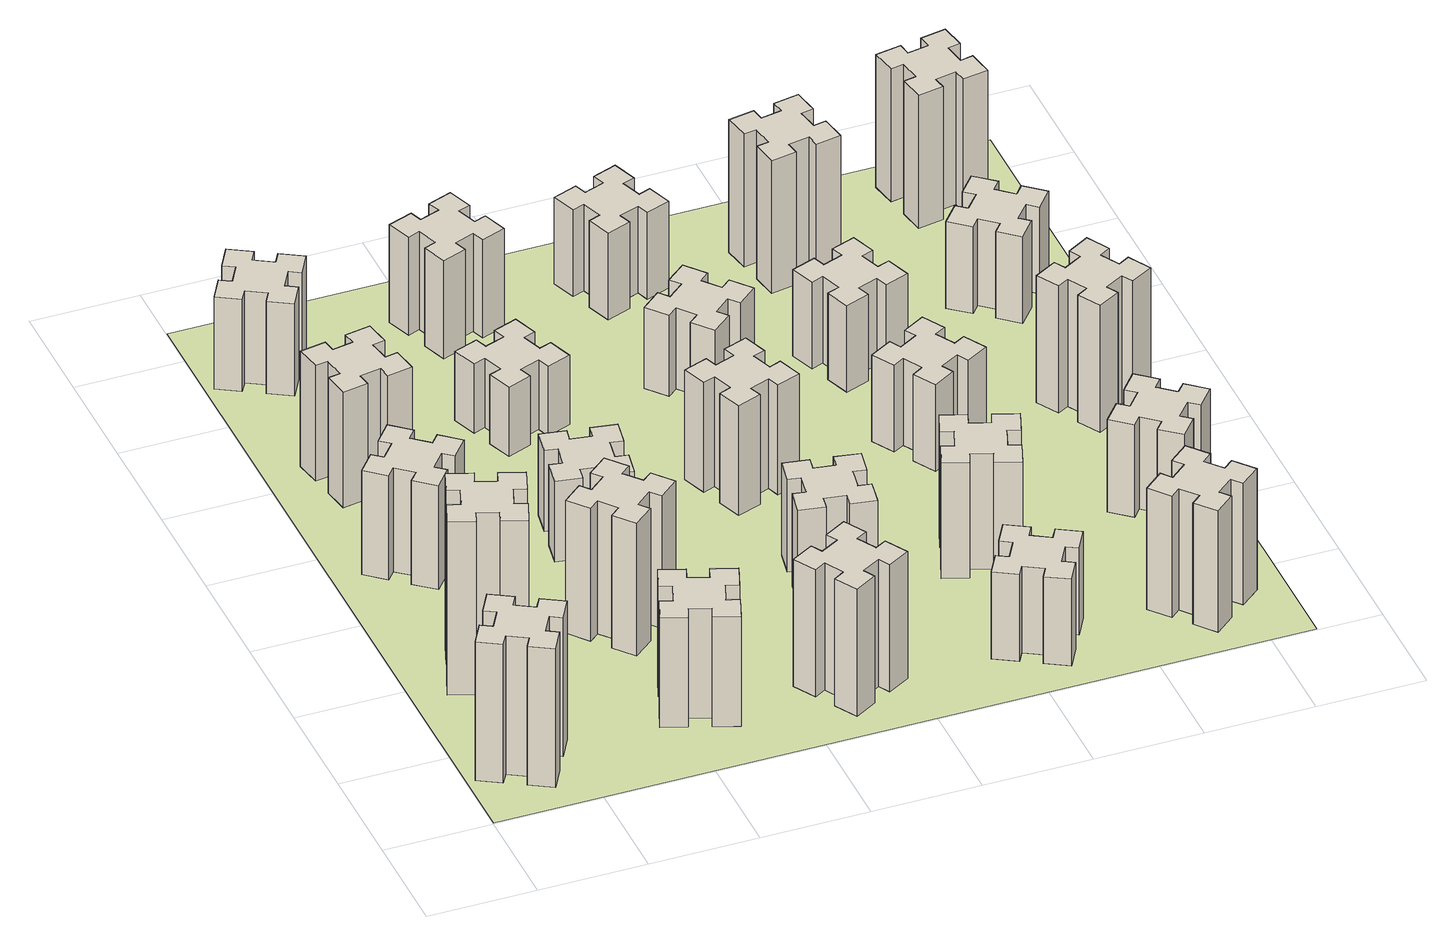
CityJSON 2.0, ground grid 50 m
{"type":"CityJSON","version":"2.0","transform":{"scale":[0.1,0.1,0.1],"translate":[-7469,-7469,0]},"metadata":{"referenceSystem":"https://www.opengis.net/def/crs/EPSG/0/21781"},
"CityObjects":{
"building1":{"type":"Building","attributes":{"class":"1000","function":"1000","usage":"1000","yearOfConstruction":2016,"roofType":"1000","measuredHeight":72,"storeysAboveGround":30,"storeysBelowGround":0},"geometry":[{"type":"Solid","lod":"1","boundaries":[[[[0,1,2,3,4,5,6,7,8,9,10,11,12,13,14,15,16,17,18,19]],[[17,16,20,21]],[[16,15,22,20]],[[15,14,23,22]],[[14,13,24,23]],[[13,12,25,24]],[[12,11,26,25]],[[11,10,27,26]],[[10,9,28,27]],[[9,8,29,28]],[[8,7,30,29]],[[7,6,31,30]],[[6,5,32,31]],[[5,4,33,32]],[[4,3,34,33]],[[3,2,35,34]],[[2,1,36,35]],[[1,0,37,36]],[[0,19,38,37]],[[19,18,39,38]],[[18,17,21,39]],[[24,25,26,27,28,29,30,31,32,33,34,35,36,37,38,39,21,20,22,23]]]]}]},
"building2":{"type":"Building","attributes":{"class":"1000","function":"1000","usage":"1000","yearOfConstruction":2016,"roofType":"1000","measuredHeight":90,"storeysAboveGround":30,"storeysBelowGround":0},"geometry":[{"type":"Solid","lod":"1","boundaries":[[[[40,41,42,43,44,45,46,47,48,49,50,51,52,53,54,55,56,57,58,59]],[[57,56,60,61]],[[56,55,62,60]],[[55,54,63,62]],[[54,53,64,63]],[[53,52,65,64]],[[52,51,66,65]],[[51,50,67,66]],[[50,49,68,67]],[[49,48,69,68]],[[48,47,70,69]],[[47,46,71,70]],[[46,45,72,71]],[[45,44,73,72]],[[44,43,74,73]],[[43,42,75,74]],[[42,41,76,75]],[[41,40,77,76]],[[40,59,78,77]],[[59,58,79,78]],[[58,57,61,79]],[[64,65,66,67,68,69,70,71,72,73,74,75,76,77,78,79,61,60,62,63]]]]}]},
"building3":{"type":"Building","attributes":{"class":"1000","function":"1000","usage":"1000","yearOfConstruction":2016,"roofType":"1000","measuredHeight":54,"storeysAboveGround":30,"storeysBelowGround":0},"geometry":[{"type":"Solid","lod":"1","boundaries":[[[[80,81,82,83,84,85,86,87,88,89,90,91,92,93,94,95,96,97,98,99]],[[97,96,100,101]],[[96,95,102,100]],[[95,94,103,102]],[[94,93,104,103]],[[93,92,105,104]],[[92,91,106,105]],[[91,90,107,106]],[[90,89,108,107]],[[89,88,109,108]],[[88,87,110,109]],[[87,86,111,110]],[[86,85,112,111]],[[85,84,113,112]],[[84,83,114,113]],[[83,82,115,114]],[[82,81,116,115]],[[81,80,117,116]],[[80,99,118,117]],[[99,98,119,118]],[[98,97,101,119]],[[104,105,106,107,108,109,110,111,112,113,114,115,116,117,118,119,101,100,102,103]]]]}]},
"building4":{"type":"Building","attributes":{"class":"1000","function":"1000","usage":"1000","yearOfConstruction":2016,"roofType":"1000","measuredHeight":60,"storeysAboveGround":30,"storeysBelowGround":0},"geometry":[{"type":"Solid","lod":"1","boundaries":[[[[120,121,122,123,124,125,126,127,128,129,130,131,132,133,134,135,136,137,138,139]],[[137,136,140,141]],[[136,135,142,140]],[[135,134,143,142]],[[134,133,144,143]],[[133,132,145,144]],[[132,131,146,145]],[[131,130,147,146]],[[130,129,148,147]],[[129,128,149,148]],[[128,127,150,149]],[[127,126,151,150]],[[126,125,152,151]],[[125,124,153,152]],[[124,123,154,153]],[[123,122,155,154]],[[122,121,156,155]],[[121,120,157,156]],[[120,139,158,157]],[[139,138,159,158]],[[138,137,141,159]],[[144,145,146,147,148,149,150,151,152,153,154,155,156,157,158,159,141,140,142,143]]]]}]},
"building5":{"type":"Building","attributes":{"class":"1000","function":"1000","usage":"1000","yearOfConstruction":2016,"roofType":"1000","measuredHeight":57,"storeysAboveGround":30,"storeysBelowGround":0},"geometry":[{"type":"Solid","lod":"1","boundaries":[[[[160,161,162,163,164,165,166,167,168,169,170,171,172,173,174,175,176,177,178,179]],[[177,176,180,181]],[[176,175,182,180]],[[175,174,183,182]],[[174,173,184,183]],[[173,172,185,184]],[[172,171,186,185]],[[171,170,187,186]],[[170,169,188,187]],[[169,168,189,188]],[[168,167,190,189]],[[167,166,191,190]],[[166,165,192,191]],[[165,164,193,192]],[[164,163,194,193]],[[163,162,195,194]],[[162,161,196,195]],[[161,160,197,196]],[[160,179,198,197]],[[179,178,199,198]],[[178,177,181,199]],[[184,185,186,187,188,189,190,191,192,193,194,195,196,197,198,199,181,180,182,183]]]]}]},
"building6":{"type":"Building","attributes":{"class":"1000","function":"1000","usage":"1000","yearOfConstruction":2016,"roofType":"1000","measuredHeight":48,"storeysAboveGround":30,"storeysBelowGround":0},"geometry":[{"type":"Solid","lod":"1","boundaries":[[[[200,201,202,203,204,205,206,207,208,209,210,211,212,213,214,215,216,217,218,219]],[[217,216,220,221]],[[216,215,222,220]],[[215,214,223,222]],[[214,213,224,223]],[[213,212,225,224]],[[212,211,226,225]],[[211,210,227,226]],[[210,209,228,227]],[[209,208,229,228]],[[208,207,230,229]],[[207,206,231,230]],[[206,205,232,231]],[[205,204,233,232]],[[204,203,234,233]],[[203,202,235,234]],[[202,201,236,235]],[[201,200,237,236]],[[200,219,238,237]],[[219,218,239,238]],[[218,217,221,239]],[[224,225,226,227,228,229,230,231,232,233,234,235,236,237,238,239,221,220,222,223]]]]}]},
"building7":{"type":"Building","attributes":{"class":"1000","function":"1000","usage":"1000","yearOfConstruction":2016,"roofType":"1000","measuredHeight":69,"storeysAboveGround":30,"storeysBelowGround":0},"geometry":[{"type":"Solid","lod":"1","boundaries":[[[[240,241,242,243,244,245,246,247,248,249,250,251,252,253,254,255,256,257,258,259]],[[257,256,260,261]],[[256,255,262,260]],[[255,254,263,262]],[[254,253,264,263]],[[253,252,265,264]],[[252,251,266,265]],[[251,250,267,266]],[[250,249,268,267]],[[249,248,269,268]],[[248,247,270,269]],[[247,246,271,270]],[[246,245,272,271]],[[245,244,273,272]],[[244,243,274,273]],[[243,242,275,274]],[[242,241,276,275]],[[241,240,277,276]],[[240,259,278,277]],[[259,258,279,278]],[[258,257,261,279]],[[264,265,266,267,268,269,270,271,272,273,274,275,276,277,278,279,261,260,262,263]]]]}]},
"building8":{"type":"Building","attributes":{"class":"1000","function":"1000","usage":"1000","yearOfConstruction":2016,"roofType":"1000","measuredHeight":42,"storeysAboveGround":30,"storeysBelowGround":0},"geometry":[{"type":"Solid","lod":"1","boundaries":[[[[280,281,282,283,284,285,286,287,288,289,290,291,292,293,294,295,296,297,298,299]],[[297,296,300,301]],[[296,295,302,300]],[[295,294,303,302]],[[294,293,304,303]],[[293,292,305,304]],[[292,291,306,305]],[[291,290,307,306]],[[290,289,308,307]],[[289,288,309,308]],[[288,287,310,309]],[[287,286,311,310]],[[286,285,312,311]],[[285,284,313,312]],[[284,283,314,313]],[[283,282,315,314]],[[282,281,316,315]],[[281,280,317,316]],[[280,299,318,317]],[[299,298,319,318]],[[298,297,301,319]],[[304,305,306,307,308,309,310,311,312,313,314,315,316,317,318,319,301,300,302,303]]]]}]},
"building9":{"type":"Building","attributes":{"class":"1000","function":"1000","usage":"1000","yearOfConstruction":2016,"roofType":"1000","measuredHeight":66,"storeysAboveGround":30,"storeysBelowGround":0},"geometry":[{"type":"Solid","lod":"1","boundaries":[[[[320,321,322,323,324,325,326,327,328,329,330,331,332,333,334,335,336,337,338,339]],[[337,336,340,341]],[[336,335,342,340]],[[335,334,343,342]],[[334,333,344,343]],[[333,332,345,344]],[[332,331,346,345]],[[331,330,347,346]],[[330,329,348,347]],[[329,328,349,348]],[[328,327,350,349]],[[327,326,351,350]],[[326,325,352,351]],[[325,324,353,352]],[[324,323,354,353]],[[323,322,355,354]],[[322,321,356,355]],[[321,320,357,356]],[[320,339,358,357]],[[339,338,359,358]],[[338,337,341,359]],[[344,345,346,347,348,349,350,351,352,353,354,355,356,357,358,359,341,340,342,343]]]]}]},
"building10":{"type":"Building","attributes":{"class":"1000","function":"1000","usage":"1000","yearOfConstruction":2016,"roofType":"1000","measuredHeight":36,"storeysAboveGround":30,"storeysBelowGround":0},"geometry":[{"type":"Solid","lod":"1","boundaries":[[[[360,361,362,363,364,365,366,367,368,369,370,371,372,373,374,375,376,377,378,379]],[[377,376,380,381]],[[376,375,382,380]],[[375,374,383,382]],[[374,373,384,383]],[[373,372,385,384]],[[372,371,386,385]],[[371,370,387,386]],[[370,369,388,387]],[[369,368,389,388]],[[368,367,390,389]],[[367,366,391,390]],[[366,365,392,391]],[[365,364,393,392]],[[364,363,394,393]],[[363,362,395,394]],[[362,361,396,395]],[[361,360,397,396]],[[360,379,398,397]],[[379,378,399,398]],[[378,377,381,399]],[[384,385,386,387,388,389,390,391,392,393,394,395,396,397,398,399,381,380,382,383]]]]}]},
"building11":{"type":"Building","attributes":{"class":"1000","function":"1000","usage":"1000","yearOfConstruction":2016,"roofType":"1000","measuredHeight":51,"storeysAboveGround":30,"storeysBelowGround":0},"geometry":[{"type":"Solid","lod":"1","boundaries":[[[[400,401,402,403,404,405,406,407,408,409,410,411,412,413,414,415,416,417,418,419]],[[417,416,420,421]],[[416,415,422,420]],[[415,414,423,422]],[[414,413,424,423]],[[413,412,425,424]],[[412,411,426,425]],[[411,410,427,426]],[[410,409,428,427]],[[409,408,429,428]],[[408,407,430,429]],[[407,406,431,430]],[[406,405,432,431]],[[405,404,433,432]],[[404,403,434,433]],[[403,402,435,434]],[[402,401,436,435]],[[401,400,437,436]],[[400,419,438,437]],[[419,418,439,438]],[[418,417,421,439]],[[424,425,426,427,428,429,430,431,432,433,434,435,436,437,438,439,421,420,422,423]]]]}]},
"building12":{"type":"Building","attributes":{"class":"1000","function":"1000","usage":"1000","yearOfConstruction":2016,"roofType":"1000","measuredHeight":48,"storeysAboveGround":30,"storeysBelowGround":0},"geometry":[{"type":"Solid","lod":"1","boundaries":[[[[440,441,442,443,444,445,446,447,448,449,450,451,452,453,454,455,456,457,458,459]],[[457,456,460,461]],[[456,455,462,460]],[[455,454,463,462]],[[454,453,464,463]],[[453,452,465,464]],[[452,451,466,465]],[[451,450,467,466]],[[450,449,468,467]],[[449,448,469,468]],[[448,447,470,469]],[[447,446,471,470]],[[446,445,472,471]],[[445,444,473,472]],[[444,443,474,473]],[[443,442,475,474]],[[442,441,476,475]],[[441,440,477,476]],[[440,459,478,477]],[[459,458,479,478]],[[458,457,461,479]],[[464,465,466,467,468,469,470,471,472,473,474,475,476,477,478,479,461,460,462,463]]]]}]},
"building13":{"type":"Building","attributes":{"class":"1000","function":"1000","usage":"1000","yearOfConstruction":2016,"roofType":"1000","measuredHeight":57,"storeysAboveGround":30,"storeysBelowGround":0},"geometry":[{"type":"Solid","lod":"1","boundaries":[[[[480,481,482,483,484,485,486,487,488,489,490,491,492,493,494,495,496,497,498,499]],[[497,496,500,501]],[[496,495,502,500]],[[495,494,503,502]],[[494,493,504,503]],[[493,492,505,504]],[[492,491,506,505]],[[491,490,507,506]],[[490,489,508,507]],[[489,488,509,508]],[[488,487,510,509]],[[487,486,511,510]],[[486,485,512,511]],[[485,484,513,512]],[[484,483,514,513]],[[483,482,515,514]],[[482,481,516,515]],[[481,480,517,516]],[[480,499,518,517]],[[499,498,519,518]],[[498,497,501,519]],[[504,505,506,507,508,509,510,511,512,513,514,515,516,517,518,519,501,500,502,503]]]]}]},
"building14":{"type":"Building","attributes":{"class":"1000","function":"1000","usage":"1000","yearOfConstruction":2016,"roofType":"1000","measuredHeight":45,"storeysAboveGround":30,"storeysBelowGround":0},"geometry":[{"type":"Solid","lod":"1","boundaries":[[[[520,521,522,523,524,525,526,527,528,529,530,531,532,533,534,535,536,537,538,539]],[[537,536,540,541]],[[536,535,542,540]],[[535,534,543,542]],[[534,533,544,543]],[[533,532,545,544]],[[532,531,546,545]],[[531,530,547,546]],[[530,529,548,547]],[[529,528,549,548]],[[528,527,550,549]],[[527,526,551,550]],[[526,525,552,551]],[[525,524,553,552]],[[524,523,554,553]],[[523,522,555,554]],[[522,521,556,555]],[[521,520,557,556]],[[520,539,558,557]],[[539,538,559,558]],[[538,537,541,559]],[[544,545,546,547,548,549,550,551,552,553,554,555,556,557,558,559,541,540,542,543]]]]}]},
"building15":{"type":"Building","attributes":{"class":"1000","function":"1000","usage":"1000","yearOfConstruction":2016,"roofType":"1000","measuredHeight":42,"storeysAboveGround":30,"storeysBelowGround":0},"geometry":[{"type":"Solid","lod":"1","boundaries":[[[[560,561,562,563,564,565,566,567,568,569,570,571,572,573,574,575,576,577,578,579]],[[577,576,580,581]],[[576,575,582,580]],[[575,574,583,582]],[[574,573,584,583]],[[573,572,585,584]],[[572,571,586,585]],[[571,570,587,586]],[[570,569,588,587]],[[569,568,589,588]],[[568,567,590,589]],[[567,566,591,590]],[[566,565,592,591]],[[565,564,593,592]],[[564,563,594,593]],[[563,562,595,594]],[[562,561,596,595]],[[561,560,597,596]],[[560,579,598,597]],[[579,578,599,598]],[[578,577,581,599]],[[584,585,586,587,588,589,590,591,592,593,594,595,596,597,598,599,581,580,582,583]]]]}]},
"building16":{"type":"Building","attributes":{"class":"1000","function":"1000","usage":"1000","yearOfConstruction":2016,"roofType":"1000","measuredHeight":45,"storeysAboveGround":30,"storeysBelowGround":0},"geometry":[{"type":"Solid","lod":"1","boundaries":[[[[600,601,602,603,604,605,606,607,608,609,610,611,612,613,614,615,616,617,618,619]],[[617,616,620,621]],[[616,615,622,620]],[[615,614,623,622]],[[614,613,624,623]],[[613,612,625,624]],[[612,611,626,625]],[[611,610,627,626]],[[610,609,628,627]],[[609,608,629,628]],[[608,607,630,629]],[[607,606,631,630]],[[606,605,632,631]],[[605,604,633,632]],[[604,603,634,633]],[[603,602,635,634]],[[602,601,636,635]],[[601,600,637,636]],[[600,619,638,637]],[[619,618,639,638]],[[618,617,621,639]],[[624,625,626,627,628,629,630,631,632,633,634,635,636,637,638,639,621,620,622,623]]]]}]},
"building17":{"type":"Building","attributes":{"class":"1000","function":"1000","usage":"1000","yearOfConstruction":2016,"roofType":"1000","measuredHeight":60,"storeysAboveGround":30,"storeysBelowGround":0},"geometry":[{"type":"Solid","lod":"1","boundaries":[[[[640,641,642,643,644,645,646,647,648,649,650,651,652,653,654,655,656,657,658,659]],[[657,656,660,661]],[[656,655,662,660]],[[655,654,663,662]],[[654,653,664,663]],[[653,652,665,664]],[[652,651,666,665]],[[651,650,667,666]],[[650,649,668,667]],[[649,648,669,668]],[[648,647,670,669]],[[647,646,671,670]],[[646,645,672,671]],[[645,644,673,672]],[[644,643,674,673]],[[643,642,675,674]],[[642,641,676,675]],[[641,640,677,676]],[[640,659,678,677]],[[659,658,679,678]],[[658,657,661,679]],[[664,665,666,667,668,669,670,671,672,673,674,675,676,677,678,679,661,660,662,663]]]]}]},
"building18":{"type":"Building","attributes":{"class":"1000","function":"1000","usage":"1000","yearOfConstruction":2016,"roofType":"1000","measuredHeight":45,"storeysAboveGround":30,"storeysBelowGround":0},"geometry":[{"type":"Solid","lod":"1","boundaries":[[[[680,681,682,683,684,685,686,687,688,689,690,691,692,693,694,695,696,697,698,699]],[[697,696,700,701]],[[696,695,702,700]],[[695,694,703,702]],[[694,693,704,703]],[[693,692,705,704]],[[692,691,706,705]],[[691,690,707,706]],[[690,689,708,707]],[[689,688,709,708]],[[688,687,710,709]],[[687,686,711,710]],[[686,685,712,711]],[[685,684,713,712]],[[684,683,714,713]],[[683,682,715,714]],[[682,681,716,715]],[[681,680,717,716]],[[680,699,718,717]],[[699,698,719,718]],[[698,697,701,719]],[[704,705,706,707,708,709,710,711,712,713,714,715,716,717,718,719,701,700,702,703]]]]}]},
"building19":{"type":"Building","attributes":{"class":"1000","function":"1000","usage":"1000","yearOfConstruction":2016,"roofType":"1000","measuredHeight":45,"storeysAboveGround":30,"storeysBelowGround":0},"geometry":[{"type":"Solid","lod":"1","boundaries":[[[[720,721,722,723,724,725,726,727,728,729,730,731,732,733,734,735,736,737,738,739]],[[737,736,740,741]],[[736,735,742,740]],[[735,734,743,742]],[[734,733,744,743]],[[733,732,745,744]],[[732,731,746,745]],[[731,730,747,746]],[[730,729,748,747]],[[729,728,749,748]],[[728,727,750,749]],[[727,726,751,750]],[[726,725,752,751]],[[725,724,753,752]],[[724,723,754,753]],[[723,722,755,754]],[[722,721,756,755]],[[721,720,757,756]],[[720,739,758,757]],[[739,738,759,758]],[[738,737,741,759]],[[744,745,746,747,748,749,750,751,752,753,754,755,756,757,758,759,741,740,742,743]]]]}]},
"building20":{"type":"Building","attributes":{"class":"1000","function":"1000","usage":"1000","yearOfConstruction":2016,"roofType":"1000","measuredHeight":63,"storeysAboveGround":30,"storeysBelowGround":0},"geometry":[{"type":"Solid","lod":"1","boundaries":[[[[760,761,762,763,764,765,766,767,768,769,770,771,772,773,774,775,776,777,778,779]],[[777,776,780,781]],[[776,775,782,780]],[[775,774,783,782]],[[774,773,784,783]],[[773,772,785,784]],[[772,771,786,785]],[[771,770,787,786]],[[770,769,788,787]],[[769,768,789,788]],[[768,767,790,789]],[[767,766,791,790]],[[766,765,792,791]],[[765,764,793,792]],[[764,763,794,793]],[[763,762,795,794]],[[762,761,796,795]],[[761,760,797,796]],[[760,779,798,797]],[[779,778,799,798]],[[778,777,781,799]],[[784,785,786,787,788,789,790,791,792,793,794,795,796,797,798,799,781,780,782,783]]]]}]},
"building21":{"type":"Building","attributes":{"class":"1000","function":"1000","usage":"1000","yearOfConstruction":2016,"roofType":"1000","measuredHeight":69,"storeysAboveGround":30,"storeysBelowGround":0},"geometry":[{"type":"Solid","lod":"1","boundaries":[[[[800,801,802,803,804,805,806,807,808,809,810,811,812,813,814,815,816,817,818,819]],[[817,816,820,821]],[[816,815,822,820]],[[815,814,823,822]],[[814,813,824,823]],[[813,812,825,824]],[[812,811,826,825]],[[811,810,827,826]],[[810,809,828,827]],[[809,808,829,828]],[[808,807,830,829]],[[807,806,831,830]],[[806,805,832,831]],[[805,804,833,832]],[[804,803,834,833]],[[803,802,835,834]],[[802,801,836,835]],[[801,800,837,836]],[[800,819,838,837]],[[819,818,839,838]],[[818,817,821,839]],[[824,825,826,827,828,829,830,831,832,833,834,835,836,837,838,839,821,820,822,823]]]]}]},
"building22":{"type":"Building","attributes":{"class":"1000","function":"1000","usage":"1000","yearOfConstruction":2016,"roofType":"1000","measuredHeight":48,"storeysAboveGround":30,"storeysBelowGround":0},"geometry":[{"type":"Solid","lod":"1","boundaries":[[[[840,841,842,843,844,845,846,847,848,849,850,851,852,853,854,855,856,857,858,859]],[[857,856,860,861]],[[856,855,862,860]],[[855,854,863,862]],[[854,853,864,863]],[[853,852,865,864]],[[852,851,866,865]],[[851,850,867,866]],[[850,849,868,867]],[[849,848,869,868]],[[848,847,870,869]],[[847,846,871,870]],[[846,845,872,871]],[[845,844,873,872]],[[844,843,874,873]],[[843,842,875,874]],[[842,841,876,875]],[[841,840,877,876]],[[840,859,878,877]],[[859,858,879,878]],[[858,857,861,879]],[[864,865,866,867,868,869,870,871,872,873,874,875,876,877,878,879,861,860,862,863]]]]}]},
"building23":{"type":"Building","attributes":{"class":"1000","function":"1000","usage":"1000","yearOfConstruction":2016,"roofType":"1000","measuredHeight":66,"storeysAboveGround":30,"storeysBelowGround":0},"geometry":[{"type":"Solid","lod":"1","boundaries":[[[[880,881,882,883,884,885,886,887,888,889,890,891,892,893,894,895,896,897,898,899]],[[897,896,900,901]],[[896,895,902,900]],[[895,894,903,902]],[[894,893,904,903]],[[893,892,905,904]],[[892,891,906,905]],[[891,890,907,906]],[[890,889,908,907]],[[889,888,909,908]],[[888,887,910,909]],[[887,886,911,910]],[[886,885,912,911]],[[885,884,913,912]],[[884,883,914,913]],[[883,882,915,914]],[[882,881,916,915]],[[881,880,917,916]],[[880,899,918,917]],[[899,898,919,918]],[[898,897,901,919]],[[904,905,906,907,908,909,910,911,912,913,914,915,916,917,918,919,901,900,902,903]]]]}]},
"building24":{"type":"Building","attributes":{"class":"1000","function":"1000","usage":"1000","yearOfConstruction":2016,"roofType":"1000","measuredHeight":45,"storeysAboveGround":30,"storeysBelowGround":0},"geometry":[{"type":"Solid","lod":"1","boundaries":[[[[920,921,922,923,924,925,926,927,928,929,930,931,932,933,934,935,936,937,938,939]],[[937,936,940,941]],[[936,935,942,940]],[[935,934,943,942]],[[934,933,944,943]],[[933,932,945,944]],[[932,931,946,945]],[[931,930,947,946]],[[930,929,948,947]],[[929,928,949,948]],[[928,927,950,949]],[[927,926,951,950]],[[926,925,952,951]],[[925,924,953,952]],[[924,923,954,953]],[[923,922,955,954]],[[922,921,956,955]],[[921,920,957,956]],[[920,939,958,957]],[[939,938,959,958]],[[938,937,941,959]],[[944,945,946,947,948,949,950,951,952,953,954,955,956,957,958,959,941,940,942,943]]]]}]},
"building25":{"type":"Building","attributes":{"class":"1000","function":"1000","usage":"1000","yearOfConstruction":2016,"roofType":"1000","measuredHeight":69,"storeysAboveGround":30,"storeysBelowGround":0},"geometry":[{"type":"Solid","lod":"1","boundaries":[[[[960,961,962,963,964,965,966,967,968,969,970,971,972,973,974,975,976,977,978,979]],[[977,976,980,981]],[[976,975,982,980]],[[975,974,983,982]],[[974,973,984,983]],[[973,972,985,984]],[[972,971,986,985]],[[971,970,987,986]],[[970,969,988,987]],[[969,968,989,988]],[[968,967,990,989]],[[967,966,991,990]],[[966,965,992,991]],[[965,964,993,992]],[[964,963,994,993]],[[963,962,995,994]],[[962,961,996,995]],[[961,960,997,996]],[[960,979,998,997]],[[979,978,999,998]],[[978,977,981,999]],[[984,985,986,987,988,989,990,991,992,993,994,995,996,997,998,999,981,980,982,983]]]]}]},
"landuse1":{"type":"LandUse","attributes":{"name":"plot1","function":"1010"},"geometry":[{"type":"MultiSurface","lod":"1","boundaries":[[[1000,1001,1002,1003]]]}]}
},
"vertices":[
[177,305,0],[264,255,0],[234,203,0],[338,143,0],[398,247,0],[346,277,0],[396,364,0],[448,334,0],[508,438,0],[404,498,0],[374,446,0],[287,496,0],[317,548,0],[213,608,0],[153,504,0],[205,474,0],[155,387,0],[103,417,0],[43,313,0],[147,253,0],[155,387,720],[103,417,720],[205,474,720],[153,504,720],[213,608,720],[317,548,720],[287,496,720],[374,446,720],[404,498,720],[508,438,720],[448,334,720],[396,364,720],[346,277,720],[398,247,720],[338,143,720],[234,203,720],[264,255,720],[177,305,720],[147,253,720],[43,313,720],
[460,1102,0],[366,1136,0],[387,1192,0],[274,1233,0],[233,1120,0],[289,1100,0],[255,1006,0],[199,1027,0],[157,914,0],[270,873,0],[291,929,0],[385,895,0],[364,839,0],[477,797,0],[518,910,0],[462,931,0],[496,1025,0],[552,1004,0],[593,1117,0],[480,1158,0],[496,1025,900],[552,1004,900],[462,931,900],[518,910,900],[477,797,900],[364,839,900],[385,895,900],[291,929,900],[270,873,900],[157,914,900],[199,1027,900],[255,1006,900],[289,1100,900],[233,1120,900],[274,1233,900],[387,1192,900],[366,1136,900],[460,1102,900],[480,1158,900],[593,1117,900],
[484,1907,0],[408,1972,0],[446,2018,0],[354,2095,0],[277,2003,0],[323,1964,0],[259,1888,0],[213,1926,0],[136,1834,0],[228,1757,0],[266,1803,0],[343,1739,0],[304,1693,0],[396,1616,0],[473,1708,0],[427,1746,0],[492,1823,0],[538,1784,0],[615,1876,0],[523,1953,0],[492,1823,540],[538,1784,540],[427,1746,540],[473,1708,540],[396,1616,540],[304,1693,540],[343,1739,540],[266,1803,540],[228,1757,540],[136,1834,540],[213,1926,540],[259,1888,540],[323,1964,540],[277,2003,540],[354,2095,540],[446,2018,540],[408,1972,540],[484,1907,540],[523,1953,540],[615,1876,540],
[258,2525,0],[276,2427,0],[217,2417,0],[237,2298,0],[356,2319,0],[345,2378,0],[444,2396,0],[454,2337,0],[572,2357,0],[551,2476,0],[492,2465,0],[475,2564,0],[534,2574,0],[513,2692,0],[395,2671,0],[405,2612,0],[307,2595,0],[297,2654,0],[178,2633,0],[199,2515,0],[307,2595,600],[297,2654,600],[405,2612,600],[395,2671,600],[513,2692,600],[534,2574,600],[475,2564,600],[492,2465,600],[551,2476,600],[572,2357,600],[454,2337,600],[444,2396,600],[345,2378,600],[356,2319,600],[237,2298,600],[217,2417,600],[276,2427,600],[258,2525,600],[199,2515,600],[178,2633,600],
[1202,391,0],[1236,485,0],[1292,464,0],[1333,577,0],[1220,618,0],[1200,562,0],[1106,596,0],[1127,652,0],[1014,693,0],[973,580,0],[1029,560,0],[995,466,0],[939,487,0],[897,374,0],[1010,333,0],[1031,389,0],[1125,355,0],[1104,299,0],[1217,257,0],[1258,370,0],[1125,355,570],[1104,299,570],[1031,389,570],[1010,333,570],[897,374,570],[939,487,570],[995,466,570],[1029,560,570],[973,580,570],[1014,693,570],[1127,652,570],[1106,596,570],[1200,562,570],[1220,618,570],[1333,577,570],[1292,464,570],[1236,485,570],[1202,391,570],[1258,370,570],[1217,257,570],
[177,3265,0],[264,3215,0],[234,3163,0],[338,3103,0],[398,3207,0],[346,3237,0],[396,3324,0],[448,3294,0],[508,3398,0],[404,3458,0],[374,3406,0],[287,3456,0],[317,3508,0],[213,3568,0],[153,3464,0],[205,3434,0],[155,3347,0],[103,3377,0],[43,3273,0],[147,3213,0],[155,3347,480],[103,3377,480],[205,3434,480],[153,3464,480],[213,3568,480],[317,3508,480],[287,3456,480],[374,3406,480],[404,3458,480],[508,3398,480],[448,3294,480],[396,3324,480],[346,3237,480],[398,3207,480],[338,3103,480],[234,3163,480],[264,3215,480],[177,3265,480],[147,3213,480],[43,3273,480],
[1048,999,0],[1124,1063,0],[1163,1017,0],[1255,1094,0],[1178,1186,0],[1132,1148,0],[1067,1224,0],[1113,1263,0],[1036,1355,0],[944,1278,0],[983,1232,0],[906,1167,0],[868,1213,0],[776,1136,0],[853,1044,0],[899,1083,0],[963,1006,0],[917,968,0],[994,876,0],[1086,953,0],[963,1006,690],[917,968,690],[899,1083,690],[853,1044,690],[776,1136,690],[868,1213,690],[906,1167,690],[983,1232,690],[944,1278,690],[1036,1355,690],[1113,1263,690],[1067,1224,690],[1132,1148,690],[1178,1186,690],[1255,1094,690],[1163,1017,690],[1124,1063,690],[1048,999,690],[1086,953,690],[994,876,690],
[1047,1656,0],[1145,1638,0],[1135,1579,0],[1253,1558,0],[1274,1677,0],[1215,1687,0],[1232,1785,0],[1291,1775,0],[1312,1893,0],[1194,1914,0],[1184,1855,0],[1085,1872,0],[1096,1931,0],[977,1952,0],[957,1834,0],[1016,1824,0],[998,1725,0],[939,1736,0],[918,1617,0],[1037,1597,0],[998,1725,420],[939,1736,420],[1016,1824,420],[957,1834,420],[977,1952,420],[1096,1931,420],[1085,1872,420],[1184,1855,420],[1194,1914,420],[1312,1893,420],[1291,1775,420],[1232,1785,420],[1215,1687,420],[1274,1677,420],[1253,1558,420],[1135,1579,420],[1145,1638,420],[1047,1656,420],[1037,1597,420],[918,1617,420],
[1635,364,0],[1685,277,0],[1633,247,0],[1693,143,0],[1797,203,0],[1767,255,0],[1854,305,0],[1884,253,0],[1988,313,0],[1928,417,0],[1876,387,0],[1826,474,0],[1878,504,0],[1818,608,0],[1714,548,0],[1744,496,0],[1657,446,0],[1627,498,0],[1523,438,0],[1583,334,0],[1657,446,660],[1627,498,660],[1744,496,660],[1714,548,660],[1818,608,660],[1878,504,660],[1826,474,660],[1876,387,660],[1928,417,660],[1988,313,660],[1884,253,660],[1854,305,660],[1767,255,660],[1797,203,660],[1693,143,660],[1633,247,660],[1685,277,660],[1635,364,660],[1583,334,660],[1523,438,660],
[1125,2716,0],[1031,2682,0],[1010,2738,0],[897,2697,0],[939,2584,0],[995,2605,0],[1029,2511,0],[973,2490,0],[1014,2377,0],[1127,2419,0],[1106,2475,0],[1200,2509,0],[1220,2453,0],[1333,2494,0],[1292,2607,0],[1236,2586,0],[1202,2680,0],[1258,2700,0],[1217,2813,0],[1104,2772,0],[1202,2680,360],[1258,2700,360],[1236,2586,360],[1292,2607,360],[1333,2494,360],[1220,2453,360],[1200,2509,360],[1106,2475,360],[1127,2419,360],[1014,2377,360],[973,2490,360],[1029,2511,360],[995,2605,360],[939,2584,360],[897,2697,360],[1010,2738,360],[1031,2682,360],[1125,2716,360],[1104,2772,360],[1217,2813,360],
[1125,3456,0],[1031,3422,0],[1010,3478,0],[897,3437,0],[939,3324,0],[995,3345,0],[1029,3251,0],[973,3230,0],[1014,3117,0],[1127,3159,0],[1106,3215,0],[1200,3249,0],[1220,3193,0],[1333,3234,0],[1292,3347,0],[1236,3326,0],[1202,3420,0],[1258,3440,0],[1217,3553,0],[1104,3512,0],[1202,3420,510],[1258,3440,510],[1236,3326,510],[1292,3347,510],[1333,3234,510],[1220,3193,510],[1200,3249,510],[1106,3215,510],[1127,3159,510],[1014,3117,510],[973,3230,510],[1029,3251,510],[995,3345,510],[939,3324,510],[897,3437,510],[1010,3478,510],[1031,3422,510],[1125,3456,510],[1104,3512,510],[1217,3553,510],
[2055,1047,0],[2072,1145,0],[2131,1135,0],[2152,1253,0],[2034,1274,0],[2024,1215,0],[1925,1232,0],[1936,1291,0],[1817,1312,0],[1797,1194,0],[1856,1184,0],[1838,1085,0],[1779,1096,0],[1758,977,0],[1877,957,0],[1887,1016,0],[1985,998,0],[1975,939,0],[2093,918,0],[2114,1037,0],[1985,998,480],[1975,939,480],[1887,1016,480],[1877,957,480],[1758,977,480],[1779,1096,480],[1838,1085,480],[1856,1184,480],[1797,1194,480],[1817,1312,480],[1936,1291,480],[1925,1232,480],[2024,1215,480],[2034,1274,480],[2152,1253,480],[2131,1135,480],[2072,1145,480],[2055,1047,480],[2114,1037,480],[2093,918,480],
[1846,1735,0],[1940,1769,0],[1960,1713,0],[2073,1754,0],[2032,1867,0],[1976,1846,0],[1942,1940,0],[1998,1960,0],[1957,2073,0],[1844,2032,0],[1865,1976,0],[1771,1942,0],[1750,1998,0],[1637,1957,0],[1679,1844,0],[1735,1865,0],[1769,1771,0],[1713,1750,0],[1754,1637,0],[1867,1679,0],[1769,1771,570],[1713,1750,570],[1735,1865,570],[1679,1844,570],[1637,1957,570],[1750,1998,570],[1771,1942,570],[1865,1976,570],[1844,2032,570],[1957,2073,570],[1998,1960,570],[1942,1940,570],[1976,1846,570],[2032,1867,570],[2073,1754,570],[1960,1713,570],[1940,1769,570],[1846,1735,570],[1867,1679,570],[1754,1637,570],
[2497,305,0],[2584,255,0],[2554,203,0],[2658,143,0],[2718,247,0],[2666,277,0],[2716,364,0],[2768,334,0],[2828,438,0],[2724,498,0],[2694,446,0],[2607,496,0],[2637,548,0],[2533,608,0],[2473,504,0],[2525,474,0],[2475,387,0],[2423,417,0],[2363,313,0],[2467,253,0],[2475,387,450],[2423,417,450],[2525,474,450],[2473,504,450],[2533,608,450],[2637,548,450],[2607,496,450],[2694,446,450],[2724,498,450],[2828,438,450],[2768,334,450],[2716,364,450],[2666,277,450],[2718,247,450],[2658,143,450],[2554,203,450],[2584,255,450],[2497,305,450],[2467,253,450],[2363,313,450],
[1988,2479,0],[2064,2543,0],[2103,2497,0],[2195,2574,0],[2118,2666,0],[2072,2628,0],[2007,2704,0],[2053,2743,0],[1976,2835,0],[1884,2758,0],[1923,2712,0],[1846,2647,0],[1808,2693,0],[1716,2616,0],[1793,2524,0],[1839,2563,0],[1903,2486,0],[1857,2448,0],[1934,2356,0],[2026,2433,0],[1903,2486,420],[1857,2448,420],[1839,2563,420],[1793,2524,420],[1716,2616,420],[1808,2693,420],[1846,2647,420],[1923,2712,420],[1884,2758,420],[1976,2835,420],[2053,2743,420],[2007,2704,420],[2072,2628,420],[2118,2666,420],[2195,2574,420],[2103,2497,420],[2064,2543,420],[1988,2479,420],[2026,2433,420],[1934,2356,420],
[1865,3456,0],[1771,3422,0],[1750,3478,0],[1637,3437,0],[1679,3324,0],[1735,3345,0],[1769,3251,0],[1713,3230,0],[1754,3117,0],[1867,3159,0],[1846,3215,0],[1940,3249,0],[1960,3193,0],[2073,3234,0],[2032,3347,0],[1976,3326,0],[1942,3420,0],[1998,3440,0],[1957,3553,0],[1844,3512,0],[1942,3420,450],[1998,3440,450],[1976,3326,450],[2032,3347,450],[2073,3234,450],[1960,3193,450],[1940,3249,450],[1846,3215,450],[1867,3159,450],[1754,3117,450],[1713,3230,450],[1769,3251,450],[1735,3345,450],[1679,3324,450],[1637,3437,450],[1750,3478,450],[1771,3422,450],[1865,3456,450],[1844,3512,450],[1957,3553,450],
[2682,931,0],[2716,1025,0],[2772,1004,0],[2813,1117,0],[2700,1158,0],[2680,1102,0],[2586,1136,0],[2607,1192,0],[2494,1233,0],[2453,1120,0],[2509,1100,0],[2475,1006,0],[2419,1027,0],[2377,914,0],[2490,873,0],[2511,929,0],[2605,895,0],[2584,839,0],[2697,797,0],[2738,910,0],[2605,895,600],[2584,839,600],[2511,929,600],[2490,873,600],[2377,914,600],[2419,1027,600],[2475,1006,600],[2509,1100,600],[2453,1120,600],[2494,1233,600],[2607,1192,600],[2586,1136,600],[2680,1102,600],[2700,1158,600],[2813,1117,600],[2772,1004,600],[2716,1025,600],[2682,931,600],[2738,910,600],[2697,797,600],
[2575,1844,0],[2625,1757,0],[2573,1727,0],[2633,1623,0],[2737,1683,0],[2707,1735,0],[2794,1785,0],[2824,1733,0],[2928,1793,0],[2868,1897,0],[2816,1867,0],[2766,1954,0],[2818,1984,0],[2758,2088,0],[2654,2028,0],[2684,1976,0],[2597,1926,0],[2567,1978,0],[2463,1918,0],[2523,1814,0],[2597,1926,450],[2567,1978,450],[2684,1976,450],[2654,2028,450],[2758,2088,450],[2818,1984,450],[2766,1954,450],[2816,1867,450],[2868,1897,450],[2928,1793,450],[2824,1733,450],[2794,1785,450],[2707,1735,450],[2737,1683,450],[2633,1623,450],[2573,1727,450],[2625,1757,450],[2575,1844,450],[2523,1814,450],[2463,1918,450],
[2586,2375,0],[2680,2409,0],[2700,2353,0],[2813,2394,0],[2772,2507,0],[2716,2486,0],[2682,2580,0],[2738,2600,0],[2697,2713,0],[2584,2672,0],[2605,2616,0],[2511,2582,0],[2490,2638,0],[2377,2597,0],[2419,2484,0],[2475,2505,0],[2509,2411,0],[2453,2390,0],[2494,2277,0],[2607,2319,0],[2509,2411,450],[2453,2390,450],[2475,2505,450],[2419,2484,450],[2377,2597,450],[2490,2638,450],[2511,2582,450],[2605,2616,450],[2584,2672,450],[2697,2713,450],[2738,2600,450],[2682,2580,450],[2716,2486,450],[2772,2507,450],[2813,2394,450],[2700,2353,450],[2680,2409,450],[2586,2375,450],[2607,2319,450],[2494,2277,450],
[3368,259,0],[3444,323,0],[3483,277,0],[3575,354,0],[3498,446,0],[3452,408,0],[3387,484,0],[3433,523,0],[3356,615,0],[3264,538,0],[3303,492,0],[3226,427,0],[3188,473,0],[3096,396,0],[3173,304,0],[3219,343,0],[3283,266,0],[3237,228,0],[3314,136,0],[3406,213,0],[3283,266,630],[3237,228,630],[3219,343,630],[3173,304,630],[3096,396,630],[3188,473,630],[3226,427,630],[3303,492,630],[3264,538,630],[3356,615,630],[3433,523,630],[3387,484,630],[3452,408,630],[3498,446,630],[3575,354,630],[3483,277,630],[3444,323,630],[3368,259,630],[3406,213,630],[3314,136,630],
[2565,3118,0],[2664,3136,0],[2674,3077,0],[2792,3097,0],[2771,3216,0],[2712,3205,0],[2695,3304,0],[2754,3314,0],[2733,3432,0],[2615,3411,0],[2625,3352,0],[2527,3335,0],[2517,3394,0],[2398,3373,0],[2419,3255,0],[2478,3265,0],[2496,3167,0],[2437,3157,0],[2457,3038,0],[2576,3059,0],[2496,3167,690],[2437,3157,690],[2478,3265,690],[2419,3255,690],[2398,3373,690],[2517,3394,690],[2527,3335,690],[2625,3352,690],[2615,3411,690],[2733,3432,690],[2754,3314,690],[2695,3304,690],[2712,3205,690],[2771,3216,690],[2792,3097,690],[2674,3077,690],[2664,3136,690],[2565,3118,690],[2576,3059,690],[2457,3038,690],
[3487,1006,0],[3552,1083,0],[3598,1044,0],[3675,1136,0],[3583,1213,0],[3544,1167,0],[3468,1232,0],[3506,1278,0],[3414,1355,0],[3337,1263,0],[3383,1224,0],[3319,1148,0],[3273,1186,0],[3196,1094,0],[3288,1017,0],[3326,1063,0],[3403,999,0],[3364,953,0],[3456,876,0],[3533,968,0],[3403,999,480],[3364,953,480],[3326,1063,480],[3288,1017,480],[3196,1094,480],[3273,1186,480],[3319,1148,480],[3383,1224,480],[3337,1263,480],[3414,1355,480],[3506,1278,480],[3468,1232,480],[3544,1167,480],[3583,1213,480],[3675,1136,480],[3598,1044,480],[3552,1083,480],[3487,1006,480],[3533,968,480],[3456,876,480],
[3556,1867,0],[3506,1954,0],[3558,1984,0],[3498,2088,0],[3394,2028,0],[3424,1976,0],[3337,1926,0],[3307,1978,0],[3203,1918,0],[3263,1814,0],[3315,1844,0],[3365,1757,0],[3313,1727,0],[3373,1623,0],[3477,1683,0],[3447,1735,0],[3534,1785,0],[3564,1733,0],[3668,1793,0],[3608,1897,0],[3534,1785,660],[3564,1733,660],[3447,1735,660],[3477,1683,660],[3373,1623,660],[3313,1727,660],[3365,1757,660],[3315,1844,660],[3263,1814,660],[3203,1918,660],[3307,1978,660],[3337,1926,660],[3424,1976,660],[3394,2028,660],[3498,2088,660],[3558,1984,660],[3506,1954,660],[3556,1867,660],[3608,1897,660],[3668,1793,660],
[3444,2747,0],[3368,2812,0],[3406,2858,0],[3314,2935,0],[3237,2843,0],[3283,2804,0],[3219,2728,0],[3173,2766,0],[3096,2674,0],[3188,2597,0],[3226,2643,0],[3303,2579,0],[3264,2533,0],[3356,2456,0],[3433,2548,0],[3387,2586,0],[3452,2663,0],[3498,2624,0],[3575,2716,0],[3483,2793,0],[3452,2663,450],[3498,2624,450],[3387,2586,450],[3433,2548,450],[3356,2456,450],[3264,2533,450],[3303,2579,450],[3226,2643,450],[3188,2597,450],[3096,2674,450],[3173,2766,450],[3219,2728,450],[3283,2804,450],[3237,2843,450],[3314,2935,450],[3406,2858,450],[3368,2812,450],[3444,2747,450],[3483,2793,450],[3575,2716,450],
[3218,3465,0],[3236,3367,0],[3177,3357,0],[3197,3238,0],[3316,3259,0],[3305,3318,0],[3404,3336,0],[3414,3277,0],[3532,3297,0],[3511,3416,0],[3452,3405,0],[3435,3504,0],[3494,3514,0],[3473,3632,0],[3355,3611,0],[3365,3552,0],[3267,3535,0],[3257,3594,0],[3138,3573,0],[3159,3455,0],[3267,3535,690],[3257,3594,690],[3365,3552,690],[3355,3611,690],[3473,3632,690],[3494,3514,690],[3435,3504,690],[3452,3405,690],[3511,3416,690],[3532,3297,690],[3414,3277,690],[3404,3336,690],[3305,3318,690],[3316,3259,690],[3197,3238,690],[3177,3357,690],[3236,3367,690],[3218,3465,690],[3159,3455,690],[3138,3573,690],
[5,3705,0],[3705,3705,0],[3705,5,0],[5,5,0]
]}
